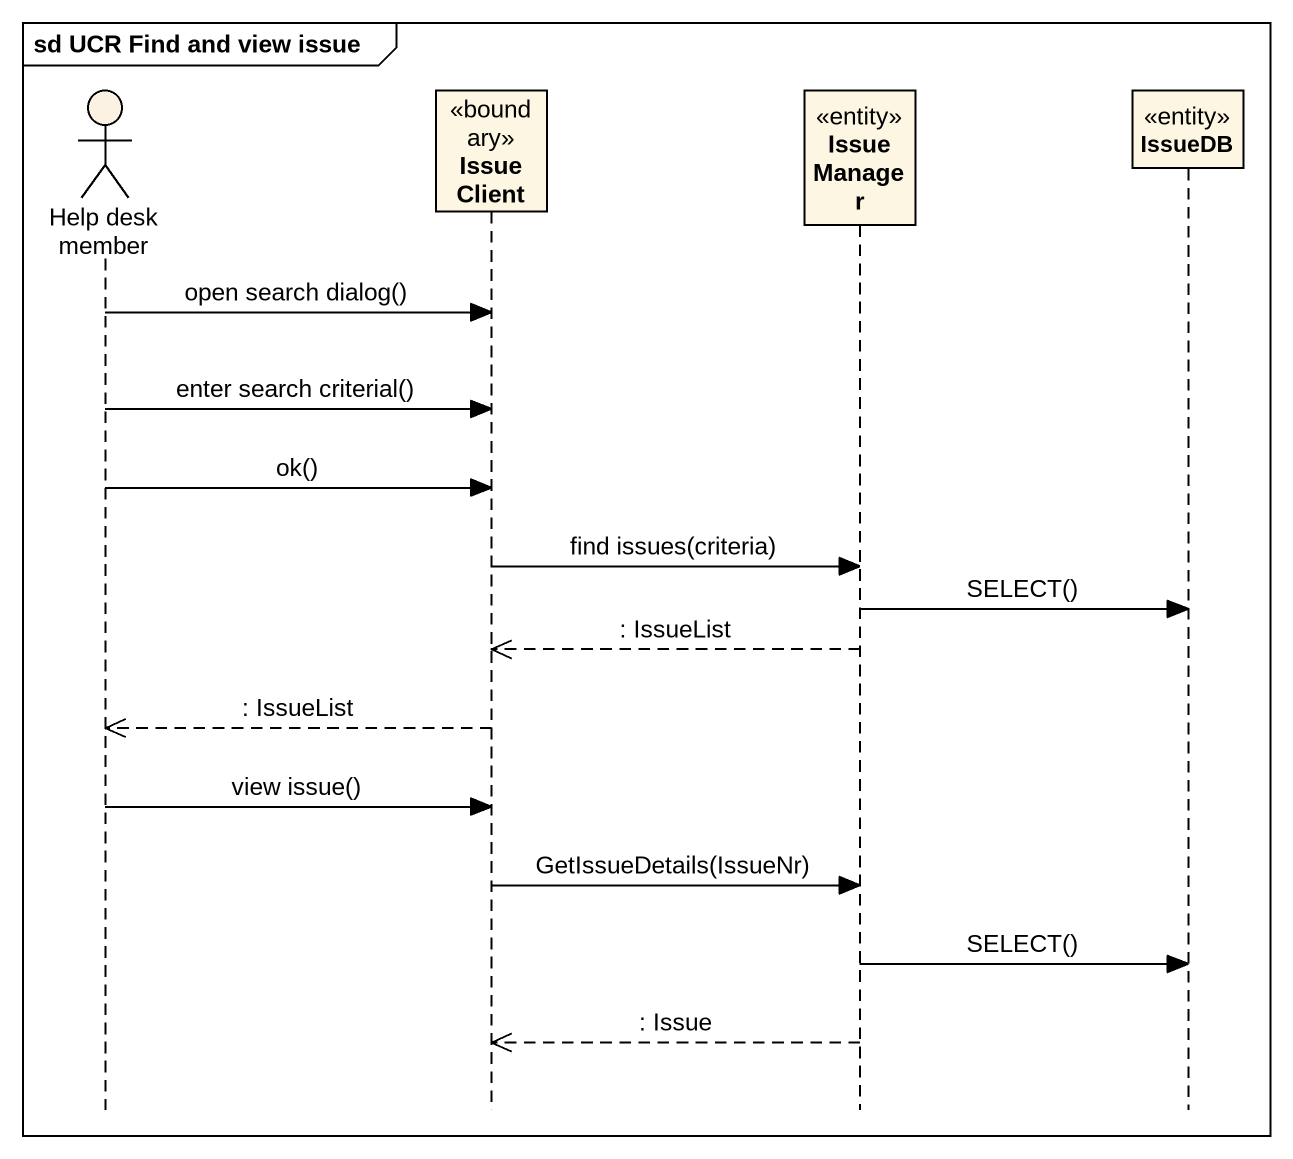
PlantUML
@startuml
mainframe sd UCR Find and view issue
hide footbox
actor "Help desk member" as Help_desk_member #FCF2E3
participant IssueClient <<boundary>>
participant IssueManager <<entity>>
participant IssueDB <<entity>>

Help_desk_member -> IssueClient : open search dialog()
Help_desk_member -> IssueClient : enter search criterial()
Help_desk_member -> IssueClient : ok()
IssueClient -> IssueManager : find issues(criteria)
IssueManager -> IssueDB : SELECT()
IssueManager -->> IssueClient : : IssueList
IssueClient -->> Help_desk_member : : IssueList
Help_desk_member -> IssueClient : view issue()
IssueClient -> IssueManager : GetIssueDetails(IssueNr)
IssueManager -> IssueDB : SELECT()
IssueManager -->> IssueClient : : Issue
@enduml
